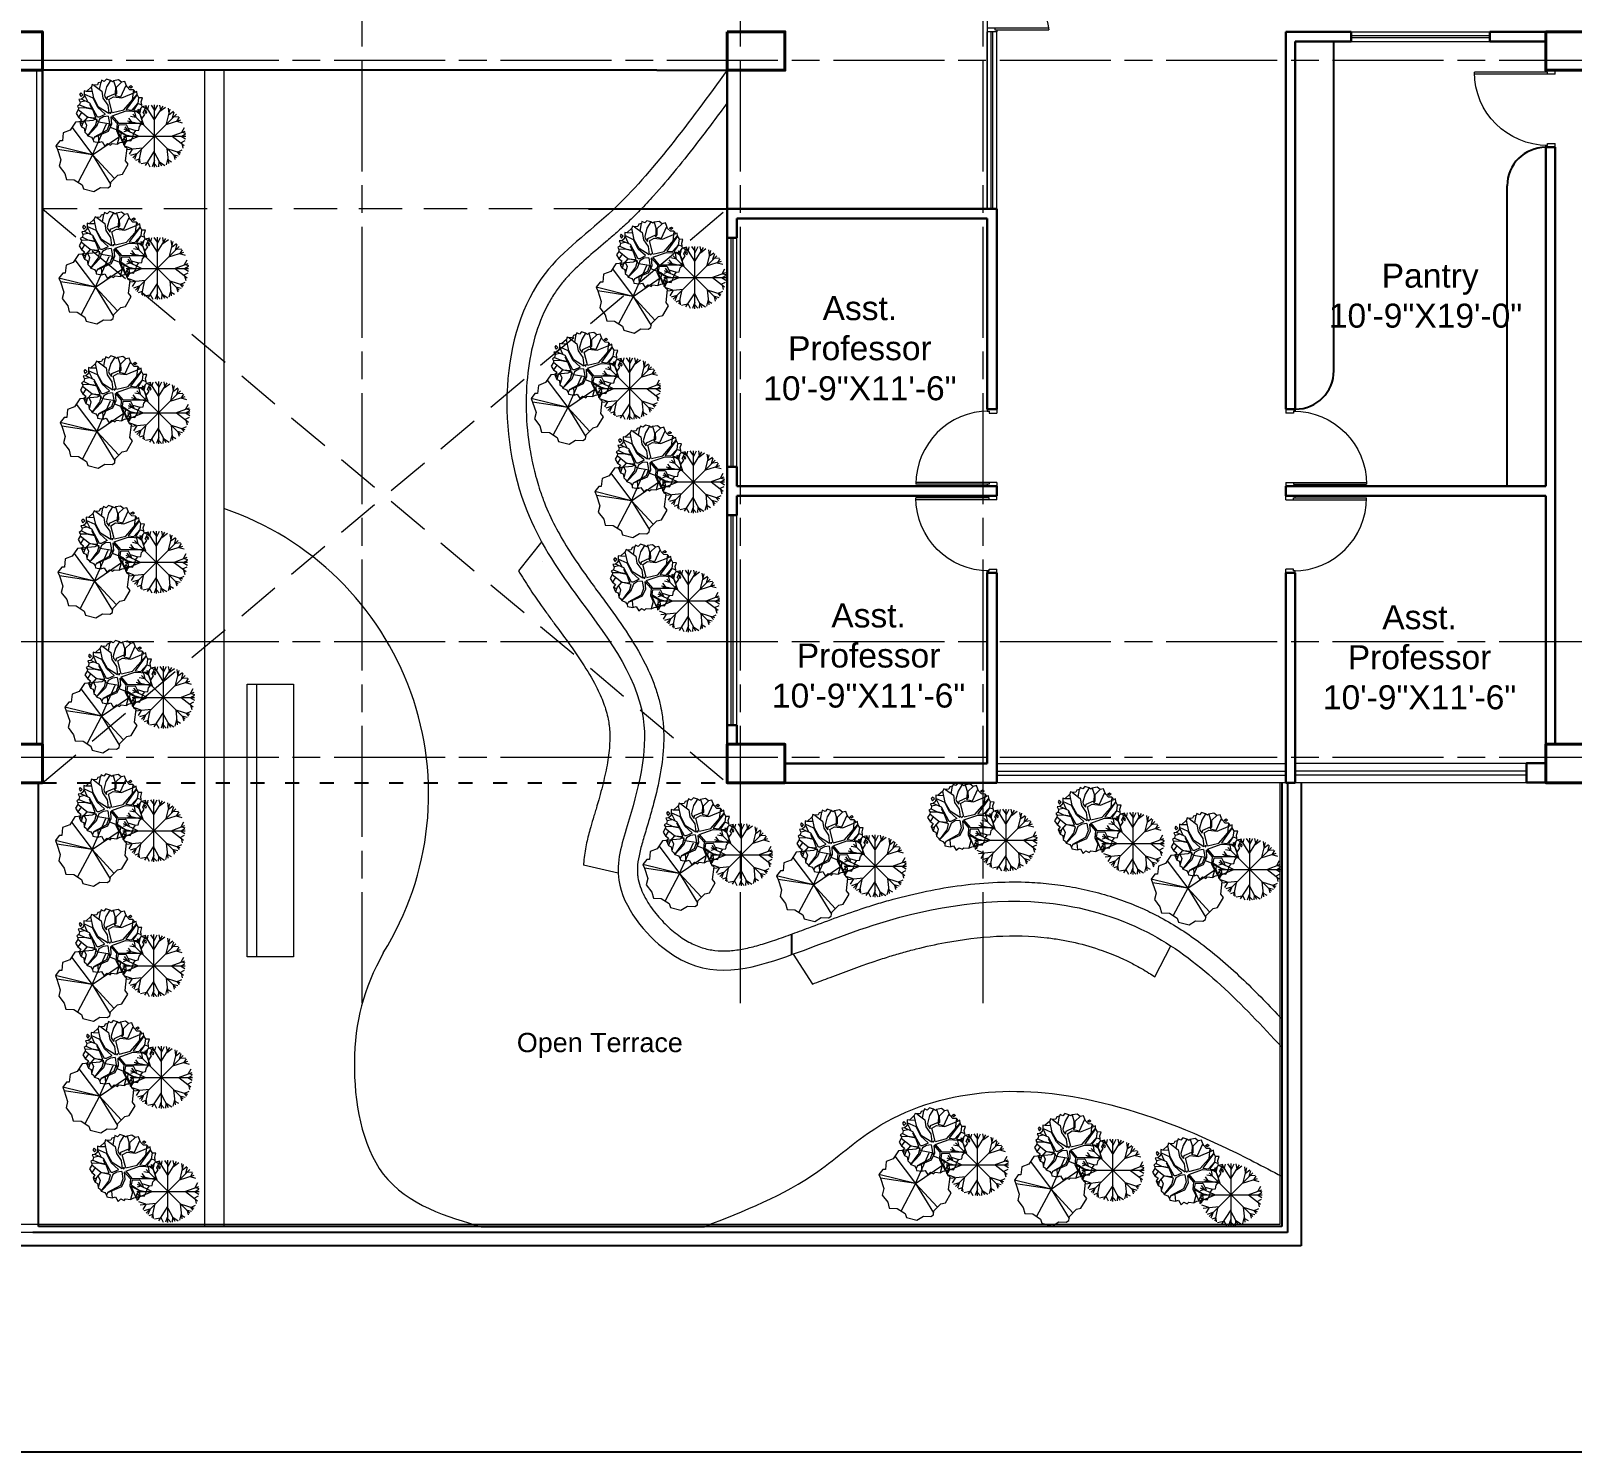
# Model space of a CAD drawing. Header units: inches. Extents: x -12 to 20935469, y -1604 to 24729220.
# Drawn here: x 20873083 to 20873884, y 24716552 to 24717290 of the extents above; entities that cross this region are included whole.
import ezdxf

# ---------------------------------------------------------------- set-up
doc = ezdxf.new("R2010")
doc.units = ezdxf.units.IN
doc.header["$LTSCALE"] = 0.03
doc.header["$MEASUREMENT"] = 0
for name, pattern in [('ACAD_ISO03W100', [30, 12, -18]), ('ACAD_ISO08W100', [36, 24, -3, 6, -3]), ('DASHED2', [0.375, 0.25, -0.125])]:
    doc.linetypes.add(name, pattern=pattern)
for name, color, linetype, lineweight in [('column', 1, 'Continuous', 40), ('Door', 7, 'Continuous', 18), ('Dot', 253, 'Continuous', 0), ('Grid Line', 252, 'Continuous', 18), ('Hatch', 253, 'Continuous', 15), ('hatch-1', 253, 'Continuous', 5), ('ILLUSTR-TREE', 74, 'Continuous', 0), ('Main Wall', 7, 'Continuous', 30), ('wind.', 150, 'Continuous', 20)]:
    doc.layers.add(name, color=color, linetype=linetype, lineweight=lineweight)
doc.layers.add('FUR', color=251, linetype='Continuous')
doc.layers.add('TEXT', color=7, linetype='Continuous')
doc.styles.add('2', font='swisscl.ttf')
doc.styles.add('ATTR', font='romans.shx', dxfattribs={"width": 0.8, "height": 0.7})

# ---------------------------------------------------------------- blocks, each defined once
blk = doc.blocks.new('fff')
at = {"layer": 'Grid Line', "color": 252, "linetype": 'ACAD_ISO08W100', "lineweight": 9, "ltscale": 80, "true_color": 0x939598}
for p, q in [((20831844.25, 24723521.1), (20831844.25, 24724698.78)), ((20832040.78, 24723521.1), (20832040.78, 24724698.78)), ((20832166.78, 24723521.11), (20832166.78, 24724698.79)), ((20833096.95, 24724010.75), (20830726.15, 24724010.75)), ((20833096.95, 24723708.72), (20830726.15, 24723708.72)), ((20833096.95, 24723648.75), (20830726.15, 24723648.75))]:
    blk.add_line(p, q, dxfattribs=at)
blk = doc.blocks.new('A$C36295410')
at = {"layer": 'Door'}
for p, q in [((1, 4), (1, 32)), ((2, 0), (2, 31.98)), ((58, 0), (58, 31.98)), ((59, 4), (59, 32)), ((1, 5), (0, 5)), ((2, 4), (1, 4)), ((58, 4), (59, 4)), ((59, 5), (60, 5)), ((2, 0), (0, 0)), ((58, 0), (60, 0))]:
    blk.add_line(p, q, dxfattribs=at)
for centre, start, end in [((-2.53, -0.34), 0.59063, 83.77826), ((62.53, -0.34), 96.22174, 179.40937)]:
    blk.add_arc(centre, 32.53, start, end, dxfattribs=at)
blk = doc.blocks.new('$D40')
at = {"layer": 'Door'}
for p, q in [((1, 4), (1, 42)), ((2, 0), (2, 41.99)), ((1, 5), (0, 5)), ((2, 0), (0, 0)), ((2, 4), (1, 4)), ((39, 4), (38, 4)), ((38, 4), (38, 0)), ((40, 0), (38, 0)), ((40, 5), (38.99, 5)), ((39, 5), (39, 4))]:
    blk.add_line(p, q, dxfattribs=at)
blk.add_arc((1, 4), 38, 0, 90, dxfattribs=at)
blk = doc.blocks.new('TREE_009')
at = {"layer": 'ILLUSTR-TREE'}
for p, q in [((-12174.2, 13910.3), (-12175.7, 13905.2)), ((-12166.7, 13906.7), (-12174.2, 13910.3)), ((-12160.5, 13912.9), (-12166.7, 13906.7)), ((-12149.3, 13909.5), (-12160.5, 13912.9)), ((-12149.3, 13909.5), (-12160.3, 13891.8)), ((-12144, 13905.9), (-12149.3, 13909.5)), ((-12140.5, 13908.8), (-12144, 13905.9)), ((-12126.8, 13911.1), (-12140.5, 13908.8)), ((-12140.5, 13908.8), (-12134.4, 13889)), ((-12118.3, 13904.7), (-12126.8, 13911.1)), ((-12108.9, 13906.7), (-12118.3, 13904.7)), ((-12105.2, 13896.8), (-12108.9, 13906.7)), ((-12232, 13875), (-12235.4, 13870.6)), ((-12235.4, 13870.6), (-12231.3, 13864.4)), ((-12226.5, 13869.7), (-12232, 13875)), ((-12231.3, 13864.4), (-12226.5, 13869.7)), ((-12223.7, 13862.7), (-12230.1, 13857.3)), ((-12222.4, 13870.7), (-12223.7, 13862.7)), ((-12222.4, 13880.3), (-12222.4, 13870.7)), ((-12216.4, 13879.1), (-12222.4, 13880.3)), ((-12197.7, 13860.1), (-12222.4, 13871.4)), ((-12222.4, 13870.7), (-12212.5, 13850.2)), ((-12202.6, 13891.8), (-12216.4, 13879.1)), ((-12199.9, 13878.4), (-12216.4, 13879.1)), ((-12200.4, 13897.9), (-12202.6, 13891.8)), ((-12196, 13860.1), (-12202.6, 13891.8)), ((-12195.5, 13896.1), (-12200.4, 13897.9)), ((-12185.9, 13897), (-12195.5, 13896.1)), ((-12195.5, 13896.1), (-12173.5, 13879.8)), ((-12183.2, 13903.2), (-12185.9, 13897)), ((-12175.7, 13905.2), (-12183.2, 13903.2)), ((-12179.5, 13884.1), (-12175.7, 13905.2)), ((-12173.5, 13879.8), (-12170.2, 13860.1)), ((-12160.3, 13891.8), (-12166.3, 13869.3)), ((-12166.3, 13869.3), (-12165.2, 13863.6)), ((-12165.2, 13863.6), (-12158.6, 13855.2)), ((-12158.6, 13855.2), (-12157.5, 13863.6)), ((-12157.5, 13863.6), (-12135.5, 13873.5)), ((-12153.7, 13856.6), (-12140.5, 13864.3)), ((-12140.5, 13864.3), (-12117.3, 13861.5)), ((-12132.7, 13872.8), (-12137.2, 13867.9)), ((-12136.6, 13867.9), (-12120.1, 13864.3)), ((-12135, 13873.5), (-12134.4, 13890.4)), ((-12133.3, 13891.1), (-12132.7, 13872.8)), ((-12132.1, 13891.3), (-12118.3, 13904.7)), ((-12120.1, 13864.3), (-12105.2, 13896.8)), ((-12117.3, 13861.5), (-12079.9, 13877)), ((-12112.4, 13827.6), (-12075, 13870.7)), ((-12102.7, 13891.7), (-12105.2, 13896.8)), ((-12075, 13870), (-12105.2, 13828.4)), ((-12095.1, 13883.8), (-12102.7, 13891.7)), ((-12097.9, 13891.8), (-12092.4, 13895.4)), ((-12093, 13888.3), (-12097.9, 13891.8)), ((-12085.4, 13883.4), (-12095.1, 13883.8)), ((-12088, 13891.8), (-12093, 13888.3)), ((-12092.4, 13895.4), (-12088, 13891.8)), ((-12085.4, 13883.4), (-12088.7, 13855.2)), ((-12079.9, 13877), (-12085.4, 13883.4)), ((-12075.9, 13878.5), (-12079.9, 13877)), ((-12075, 13870.7), (-12075.9, 13878.5)), ((-12070, 13861.5), (-12075, 13870.7)), ((-12238.9, 13827.6), (-12245.1, 13817.7)), ((-12235.6, 13841.8), (-12241.6, 13838)), ((-12241.6, 13838), (-12238.4, 13832.6)), ((-12238.4, 13832.6), (-12238.9, 13827.6)), ((-12213.6, 13807.2), (-12238.9, 13827.6)), ((-12221.3, 13833.3), (-12238.4, 13832.6)), ((-12229.6, 13819.9), (-12238.4, 13807.2)), ((-12230.1, 13857.3), (-12237.5, 13856.5)), ((-12237.5, 13856.5), (-12234, 13849.5)), ((-12234, 13849.5), (-12235.6, 13841.8)), ((-12235.6, 13841.8), (-12220.2, 13834.7)), ((-12220.8, 13852.3), (-12234, 13849.5)), ((-12206.5, 13846.7), (-12230.1, 13857.3)), ((-12198.8, 13828.4), (-12221.3, 13833.3)), ((-12220.2, 13834.7), (-12201.5, 13831.2)), ((-12185, 13807.2), (-12206.5, 13846.7)), ((-12202.1, 13833.3), (-12206.5, 13842.5)), ((-12201.5, 13831.2), (-12202.1, 13833.3)), ((-12190, 13805.1), (-12198.8, 13828.4)), ((-12184.5, 13834), (-12197.7, 13860.1)), ((-12182.3, 13835.4), (-12196, 13860.1)), ((-12164.1, 13815.7), (-12184.5, 13834)), ((-12154.2, 13817.8), (-12182.3, 13835.4)), ((-12170.2, 13860.1), (-12157, 13841.1)), ((-12157, 13841.1), (-12154.2, 13818.5)), ((-12144.3, 13820.6), (-12153.7, 13856.6)), ((-12150.4, 13819.9), (-12150.9, 13817.8)), ((-12147.6, 13820.6), (-12150.4, 13819.9)), ((-12148.7, 13818.5), (-12147.6, 13820.6)), ((-12144.3, 13811.4), (-12105.8, 13824.8)), ((-12143.8, 13819.9), (-12112.4, 13827.6)), ((-12105.8, 13824.8), (-12070.6, 13822.7)), ((-12105.2, 13828.4), (-12089.3, 13826.9)), ((-12089.3, 13826.9), (-12072.8, 13845.3)), ((-12072.8, 13845.3), (-12085.4, 13826.9)), ((-12085.4, 13826.2), (-12071.1, 13824.8)), ((-12072.2, 13845.3), (-12070, 13861.5)), ((-12072.2, 13845.3), (-12062.3, 13841.8)), ((-12071.1, 13824.8), (-12061.2, 13836.1)), ((-12070.6, 13822.7), (-12061.8, 13803)), ((-12060.1, 13860.9), (-12070, 13861.5)), ((-12063.5, 13850.3), (-12060.1, 13860.9)), ((-12062.3, 13841.8), (-12063.5, 13850.3)), ((-12061.2, 13836.1), (-12062.3, 13841.8)), ((-12049.1, 13838.8), (-12061.2, 13836.1)), ((-12058, 13820.3), (-12049.1, 13838.8)), ((-12053.9, 13815), (-12058, 13820.3)), ((-12051.8, 13826.5), (-12053.9, 13822.1)), ((-12053.9, 13822.1), (-12049.7, 13817.7)), ((-12047.7, 13822.1), (-12051.8, 13826.5)), ((-12049.7, 13817.7), (-12047.7, 13822.1)), ((-12245.1, 13817.7), (-12238.4, 13807.2)), ((-12238.4, 13807.2), (-12229.9, 13800.9)), ((-12229.9, 13800.9), (-12235.1, 13793.1)), ((-12227.4, 13788.9), (-12235.1, 13793.1)), ((-12235.1, 13793.1), (-12232.7, 13786.8)), ((-12232.7, 13786.8), (-12229.6, 13780.4)), ((-12225.7, 13793.1), (-12229.6, 13780.4)), ((-12229.6, 13780.4), (-12222.4, 13777.1)), ((-12213.6, 13807.2), (-12225.7, 13793.1)), ((-12222.4, 13777.1), (-12220.8, 13765.6)), ((-12221.3, 13797.3), (-12215.8, 13785.3)), ((-12215.8, 13785.3), (-12220.8, 13765.6)), ((-12186.7, 13800.8), (-12213.6, 13807.2)), ((-12213.1, 13807.2), (-12190, 13805.1)), ((-12212.5, 13755), (-12191.6, 13783.2)), ((-12187.8, 13781.1), (-12212.5, 13755.7)), ((-12191.1, 13783.2), (-12186.7, 13800.8)), ((-12180.1, 13801.6), (-12187.8, 13781.1)), ((-12180.6, 13807.2), (-12185, 13807.2)), ((-12164.1, 13815), (-12180.6, 13807.2)), ((-12168.5, 13808.6), (-12180.1, 13801.6)), ((-12155.3, 13810), (-12168.5, 13808.6)), ((-12152, 13789.6), (-12158.6, 13771.2)), ((-12146.5, 13787.4), (-12155.9, 13767.7)), ((-12155.3, 13810), (-12152, 13789.6)), ((-12150.9, 13817.8), (-12148.7, 13818.5)), ((-12148.2, 13809.3), (-12131.1, 13789.6)), ((-12148.2, 13808.6), (-12146.5, 13787.4)), ((-12144.3, 13810.7), (-12127.2, 13790.3)), ((-12131.1, 13789.6), (-12132.7, 13769.8)), ((-12126.7, 13786), (-12128.9, 13772.6)), ((-12127.2, 13790.3), (-12064.5, 13790.3)), ((-12126.7, 13786), (-12105.2, 13786.7)), ((-12105.2, 13786.7), (-12095.9, 13768.4)), ((-12070.4, 13771), (-12068.3, 13781.5)), ((-12068.3, 13781.5), (-12063.5, 13786.8)), ((-12064.5, 13790.3), (-12061.4, 13796.5)), ((-12063.5, 13786.8), (-12064.5, 13790.3)), ((-12061.8, 13803), (-12053.9, 13815)), ((-12061.4, 13796.5), (-12061.8, 13803)), ((-12220.8, 13765.6), (-12214.8, 13760.4)), ((-12214.8, 13760.4), (-12212.5, 13755.7)), ((-12212.5, 13755.7), (-12202.4, 13751.6)), ((-12202.4, 13751.6), (-12197.7, 13744.4)), ((-12194.9, 13750.8), (-12197.7, 13744.4)), ((-12197.7, 13744.4), (-12196.9, 13739.2)), ((-12196.9, 13739.2), (-12181.7, 13736.7)), ((-12158.6, 13771.2), (-12194.9, 13751.5)), ((-12155.9, 13767.7), (-12194.9, 13750.8)), ((-12183.4, 13755), (-12181.7, 13736.7)), ((-12181.7, 13736.7), (-12172.8, 13739.2)), ((-12172.8, 13739.2), (-12165.3, 13726.9)), ((-12165.3, 13726.9), (-12157.7, 13733.9)), ((-12157.7, 13733.9), (-12148.8, 13729.5)), ((-12148.8, 13729.5), (-12144.6, 13733.9)), ((-12144.6, 13733.9), (-12130.5, 13732.4)), ((-12132.7, 13769.8), (-12125, 13752.9)), ((-12125, 13752.9), (-12130.5, 13732.4)), ((-12130.5, 13732.4), (-12122, 13736.6)), ((-12130, 13769.8), (-12116.2, 13737.4)), ((-12129.4, 13769.1), (-12106.3, 13757.1)), ((-12128.9, 13772.6), (-12106.3, 13758.5)), ((-12122, 13736.6), (-12116.2, 13737.4)), ((-12116.2, 13737.4), (-12112.3, 13748)), ((-12108.3, 13740.7), (-12113.8, 13737.2)), ((-12113.8, 13737.2), (-12113.2, 13730.1)), ((-12113.2, 13730.1), (-12107.7, 13734.4)), ((-12112.3, 13748), (-12105.2, 13742.3)), ((-12107.7, 13734.4), (-12108.3, 13740.7)), ((-12106.3, 13758.5), (-12086, 13753.6)), ((-12106.3, 13757.1), (-12105.2, 13742.3)), ((-12105.2, 13742.3), (-12093.1, 13741)), ((-12099.7, 13776.2), (-12078.3, 13769.8)), ((-12093.1, 13741), (-12086, 13753.6)), ((-12086, 13753.6), (-12084.8, 13761.3)), ((-12084.8, 13761.3), (-12078.3, 13769.8)), ((-12078.3, 13769.8), (-12070.4, 13771))]:
    blk.add_line(p, q, dxfattribs=at)
at = {"layer": 'ILLUSTR-TREE', "style": 'ATTR', "width": 0.8, "flags": 9}
blk.add_attdef('ESTCODE', (-12147.6, 13820.6), '', height=1.05, dxfattribs=at)
blk = doc.blocks.new('TREE_018')
at = {"layer": 'ILLUSTR-TREE'}
for p, q in [((-11053.7, 14115.6), (-11060.6, 14112.1)), ((-11046.1, 14107.7), (-11053.7, 14115.6)), ((-11138.3, 14080.3), (-11140.4, 14059.2)), ((-11119.7, 14087.4), (-11138.3, 14080.3)), ((-11106, 14107.7), (-11119.7, 14087.4)), ((-11115.1, 14094.2), (-11061.1, 14022.2)), ((-11060.6, 14112.1), (-11106, 14107.7)), ((-11061.1, 14022.2), (-11025.1, 14103.2)), ((-11061.1, 14022.2), (-10987.7, 14072.4)), ((-11014.5, 14102.4), (-11046.1, 14107.7)), ((-11014.5, 14094.4), (-11014.5, 14102.4)), ((-10985.6, 14083), (-11014.5, 14094.4)), ((-10987, 14070.6), (-10985.6, 14083)), ((-11147.2, 14059.2), (-11157.5, 14046)), ((-11061.1, 14022.2), (-11157.5, 14046)), ((-11157.5, 14046), (-11153.4, 14036.3)), ((-11061.1, 14022.2), (-11153.4, 14036.3)), ((-11153.4, 14036.3), (-11144.5, 14008.9)), ((-11140.4, 14059.2), (-11147.2, 14059.2)), ((-10975.3, 14042.4), (-10987, 14070.6)), ((-10970.5, 14039.8), (-10975.3, 14042.4)), ((-10974.6, 14006.3), (-10970.5, 14039.8)), ((-11144.5, 14008.9), (-11148.6, 13992.2)), ((-11148.6, 13992.2), (-11134.2, 13973.7)), ((-11061.1, 14022.2), (-11099.1, 13950.3)), ((-11061.1, 14022.2), (-11003.8, 13960)), ((-11061.1, 14022.2), (-11013.8, 13945.4)), ((-10982.9, 13971.9), (-10967.7, 13997.5)), ((-10967.7, 13997.5), (-10974.6, 14006.3)), ((-11134.2, 13973.7), (-11130, 13957.8)), ((-11130, 13957.8), (-11109.4, 13956.9)), ((-11109.4, 13956.9), (-11088.8, 13943.7)), ((-11014.5, 13940.2), (-11013.1, 13950.7)), ((-11013.1, 13950.7), (-10994.6, 13969.2)), ((-10994.6, 13969.2), (-10982.9, 13971.9)), ((-11088.8, 13943.7), (-11085.3, 13933.1)), ((-11085.3, 13933.1), (-11057.8, 13926)), ((-11057.8, 13926), (-11040.6, 13936.6)), ((-11040.6, 13936.6), (-11021.4, 13935.7)), ((-11021.4, 13935.7), (-11014.5, 13940.2))]:
    blk.add_line(p, q, dxfattribs=at)
at = {"layer": 'ILLUSTR-TREE', "style": 'ATTR', "width": 0.8, "flags": 9}
blk.add_attdef('ESTCODE', (-11061.1, 14022.2), '', height=1.05, dxfattribs=at)
blk = doc.blocks.new('TREE_007')
at = {"layer": 'ILLUSTR-TREE'}
for p, q in [((-12481.3, 14091.7), (-12477.4, 14109.3)), ((-12456, 14102.3), (-12471.4, 14111.4)), ((-12438.9, 14074.7), (-12463.7, 14114.2)), ((-12457.6, 14104.4), (-12454.9, 14116.4)), ((-12438.3, 14103.7), (-12447.7, 14117.1)), ((-12438.6, 13937.8), (-12438.6, 14117.8)), ((-12438.3, 14100.1), (-12429.5, 14117.1)), ((-12438.3, 14075.5), (-12414.1, 14114.2)), ((-12420.7, 14103), (-12423.5, 14117.1)), ((-12422.9, 14099.4), (-12407, 14111.4)), ((-12396.5, 14092.4), (-12398.7, 14107.9)), ((-12504.9, 14067.7), (-12521.4, 14062.8)), ((-12470.8, 14059.9), (-12517, 14070.5)), ((-12503.3, 14067), (-12512.6, 14079)), ((-12492.3, 14081.1), (-12508.2, 14084.6)), ((-12375.6, 14090.8), (-12501.6, 13964.8)), ((-12501.6, 14090.8), (-12375.6, 13964.8)), ((-12491.7, 14081.1), (-12495, 14097.3)), ((-12480.7, 14091), (-12492.8, 14099.4)), ((-12469.7, 14059.9), (-12485.7, 14105.1)), ((-12405.3, 14061.3), (-12362.4, 14074.7)), ((-12403.7, 14062.8), (-12393.2, 14105.8)), ((-12396.5, 14090.3), (-12383.9, 14099.4)), ((-12386.6, 14080.4), (-12381.7, 14097.3)), ((-12382.8, 14083.2), (-12369, 14084.6)), ((-12374.5, 14070.5), (-12358.6, 14066.3)), ((-12372.9, 14071.2), (-12366.3, 14081.8)), ((-12528.6, 14027.8), (-12348.6, 14027.8)), ((-12516.5, 14027.5), (-12528, 14021.1)), ((-12516.5, 14043), (-12527.5, 14039.5)), ((-12518.1, 14026.8), (-12527.5, 14033.8)), ((-12485.1, 14026.8), (-12526.9, 14009.2)), ((-12485.1, 14027.5), (-12526.4, 14047.2)), ((-12513.7, 14041.6), (-12523.6, 14054.3)), ((-12389.4, 14027.5), (-12349.8, 14042.3)), ((-12387.7, 14027.5), (-12353.1, 14000.7)), ((-12361.9, 14027.5), (-12349.2, 14019.7)), ((-12360.2, 14038.8), (-12352.5, 14052.9)), ((-12360.2, 14027.5), (-12349.2, 14033.8)), ((-12358.6, 14038.8), (-12349.2, 14036)), ((-12515.9, 14014.1), (-12526.9, 14017.6)), ((-12520.3, 14012), (-12525.3, 14005.6)), ((-12502.7, 13990.8), (-12522.5, 13997.9)), ((-12473.6, 13992.9), (-12518.7, 13988)), ((-12502.7, 13989.4), (-12511.5, 13975.3)), ((-12491.2, 13976), (-12507.7, 13971.1)), ((-12491.2, 13974.6), (-12496.7, 13960.5)), ((-12477.4, 13988.7), (-12485.1, 13952)), ((-12439.4, 13983.8), (-12465.9, 13942.9)), ((-12438.9, 13979.5), (-12418.5, 13941.4)), ((-12403.1, 13992.2), (-12363.5, 13979.5)), ((-12403.1, 13992.2), (-12398.7, 13948.5)), ((-12385.5, 13974.6), (-12370.1, 13970.4)), ((-12374, 13983.1), (-12366.3, 13973.9)), ((-12370.7, 13982.3), (-12358.6, 13988)), ((-12363, 14008.4), (-12350.3, 14014.8)), ((-12360.2, 14006.3), (-12356.9, 13992.9)), ((-12482.9, 13961.2), (-12493.9, 13957)), ((-12482.4, 13961.2), (-12481.3, 13949.2)), ((-12460.4, 13950.6), (-12477.4, 13947.1)), ((-12459.3, 13952.7), (-12452.1, 13939.3)), ((-12438.9, 13957), (-12445.5, 13938.6)), ((-12438.3, 13947.8), (-12430.6, 13939.3)), ((-12425.7, 13953.4), (-12426.8, 13939.3)), ((-12424.6, 13953.4), (-12408.6, 13942.9)), ((-12400.4, 13964), (-12405.3, 13945)), ((-12399.3, 13959.1), (-12389.4, 13953.4)), ((-12383.3, 13972.5), (-12380, 13959.8))]:
    blk.add_line(p, q, dxfattribs=at)
at = {"layer": 'ILLUSTR-TREE', "style": 'ATTR', "width": 0.8, "flags": 9}
blk.add_attdef('ESTCODE', (-12438.6, 14027.8), '', height=1.05, dxfattribs=at)

msp = doc.modelspace()

# ---------------------------------------------------------------- linework, layer by layer
for p, q in [((20873759.76, 24717113.69), (20873759.76, 24717284.69)), ((20873226.88, 24717269.69), (20873089.25, 24717269.69)), ((20873226.88, 24717269.69), (20873089.25, 24717269.69)), ((20873089.25, 24717269.69), (20873089.25, 24717033.86)), ((20873089.25, 24716899.69), (20873089.25, 24717269.69)), ((20873408.18, 24717269.71), (20873226.88, 24717269.71)), ((20873408.18, 24717269.71), (20873444.79, 24717269.73)), ((20873869.76, 24717229.69), (20873869.76, 24717229.69)), ((20873849.76, 24717053.69), (20873849.76, 24717209.69)), ((20873372.79, 24717197.69), (20873444.75, 24717197.69)), ((20873444.75, 24717182.69), (20873449.79, 24717182.69)), ((20873739.76, 24717093.69), (20873739.76, 24717093.69)), ((20873444.75, 24716929.69), (20873449.79, 24716929.69)), ((20873444.75, 24716919.69), (20873449.79, 24716919.69)), ((20873087.25, 24716669.22), (20873087.25, 24716899.69)), ((20873732.72, 24716899.69), (20873732.72, 24716669.22)), ((20873735.72, 24716899.69), (20873735.72, 24716666.22)), ((20873742.72, 24716899.69), (20873742.72, 24716659.22)), ((20873742.72, 24716899.69), (20873742.72, 24716659.22)), ((20873478.32, 24716810.46), (20873478.32, 24716821.09)), ((20873735.72, 24716666.22), (20873084.25, 24716666.22)), ((20873732.72, 24716669.22), (20873087.25, 24716669.22)), ((20873316.99, 24716669.22), (20873432.98, 24716669.22)), ((20873742.72, 24716659.22), (20873059.25, 24716659.22)), ((20873742.72, 24716659.22), (20873059.25, 24716659.22))]:
    msp.add_line(p, q)
at = {"lineweight": 9}
for p, q in [((20873173.35, 24717269.69), (20873173.35, 24716669.22)), ((20873183.35, 24717269.69), (20873183.35, 24716669.22)), ((20873348.47, 24717024.96), (20873336.36, 24717009.73)), ((20873200.57, 24716809.3), (20873200.57, 24716950.92)), ((20873388.16, 24716852.67), (20873370.19, 24716856.87)), ((20873666.86, 24716798.89), (20873675.06, 24716815.03)), ((20873479, 24716810.74), (20873489.04, 24716795.19))]:
    msp.add_line(p, q, dxfattribs=at)
at = {"linetype": 'ACAD_ISO03W100', "ltscale": 20}
msp.add_line((20873089.25, 24716899.69), (20873444.75, 24716899.69), dxfattribs=at)
at = {"lineweight": 9}
msp.add_lwpolyline([(20873195.57, 24716950.92), (20873219.57, 24716950.92), (20873219.57, 24716809.3), (20873195.57, 24716809.3)], close=True, dxfattribs=at)
for centre, start, end in [((20873869.76, 24717209.69), 90, 180), ((20873739.76, 24717113.69), 270, 0)]:
    msp.add_arc(centre, 20, start, end)
msp.add_arc((20873133.29, 24716893.84), 156.45, 328.1554, 71.33964, dxfattribs=at)
for points, knots in [([(20873444.75, 24717269.69), (20873425.18, 24717242.93), (20873393.13, 24717199.09), (20873326.44, 24717153.76), (20873324.9, 24717058.78), (20873369.11, 24716991.78), (20873410.82, 24716940.64), (20873395.53, 24716885.54), (20873382.79, 24716844.71), (20873422.84, 24716795.32), (20873467.75, 24716804.95), (20873529.91, 24716831.53), (20873602.11, 24716844.06), (20873678.94, 24716820.11), (20873712.09, 24716784.51), (20873732.72, 24716762.37)], [0, 0, 0, 0, 75.891033, 124.319994, 247.72063, 297.545911, 371.518985, 427.850137, 457.287964, 500.98856, 579.149679, 641.264129, 732.991685, 786.998884, 875.950909, 875.950909, 875.950909, 875.950909]), ([(20873444.79, 24717252.82), (20873439.87, 24717246.13), (20873434.92, 24717239.48), (20873422.25, 24717222.97), (20873414.46, 24717213.34), (20873404.19, 24717201.94), (20873401.85, 24717199.43), (20873397.46, 24717194.91), (20873395.41, 24717192.87), (20873392.36, 24717189.96), (20873391.37, 24717189.04), (20873389.41, 24717187.25), (20873388.44, 24717186.37), (20873385.53, 24717183.79), (20873383.62, 24717182.14), (20873378.18, 24717177.49), (20873374.76, 24717174.63), (20873368.4, 24717169.02), (20873365.46, 24717166.27), (20873361.5, 24717162.08), (20873360.27, 24717160.69), (20873358.39, 24717158.38), (20873357.71, 24717157.49), (20873356.37, 24717155.66), (20873355.72, 24717154.72), (20873353.82, 24717151.83), (20873352.64, 24717149.81), (20873348.88, 24717142.64), (20873346.69, 24717137.09), (20873343.26, 24717125.28), (20873342.03, 24717119.03), (20873340.52, 24717106.14), (20873340.24, 24717099.51), (20873340.61, 24717086.19), (20873341.25, 24717079.5), (20873342.96, 24717069.09), (20873343.74, 24717065.28), (20873345.52, 24717058.14), (20873346.49, 24717054.79), (20873348.29, 24717049.35), (20873349.06, 24717047.21), (20873351.53, 24717040.93), (20873353.38, 24717036.91), (20873357.46, 24717029.03), (20873359.69, 24717025.17), (20873364.76, 24717017.06), (20873367.64, 24717012.81), (20873372.34, 24717006.15), (20873374.06, 24717003.77), (20873377.57, 24716998.96), (20873379.37, 24716996.53), (20873384.9, 24716988.98), (20873388.67, 24716983.75), (20873395.83, 24716972.94), (20873399.22, 24716967.35), (20873404.36, 24716957.11), (20873406.31, 24716952.58), (20873408.62, 24716945.61), (20873409.28, 24716943.3), (20873410.23, 24716939.27), (20873410.57, 24716937.58), (20873411.06, 24716934.57), (20873411.24, 24716933.27), (20873411.52, 24716930.67), (20873411.62, 24716929.37), (20873411.84, 24716925.48), (20873411.86, 24716922.9), (20873411.59, 24716914.94), (20873410.94, 24716909.61), (20873409.09, 24716899.11), (20873407.88, 24716893.95), (20873405.82, 24716886.12), (20873405.05, 24716883.38), (20873403.87, 24716879.31), (20873403.47, 24716877.95), (20873402.66, 24716875.23), (20873402.25, 24716873.88), (20873401.46, 24716871.24), (20873401.08, 24716869.95), (20873400.03, 24716866.26), (20873399.43, 24716863.94), (20873398.55, 24716859.57), (20873398.26, 24716857.52), (20873398.12, 24716854.69), (20873398.12, 24716853.82), (20873398.19, 24716852.15), (20873398.27, 24716851.35), (20873398.6, 24716849.07), (20873399, 24716847.49), (20873400.13, 24716844.2), (20873400.87, 24716842.5), (20873402.64, 24716839.07), (20873403.68, 24716837.34), (20873406.64, 24716833.01), (20873408.72, 24716830.44), (20873413.15, 24716825.72), (20873415.51, 24716823.56), (20873419.05, 24716820.74), (20873420.25, 24716819.86), (20873422.63, 24716818.28), (20873423.79, 24716817.58), (20873427.27, 24716815.69), (20873429.52, 24716814.74), (20873433.97, 24716813.34), (20873436.18, 24716812.88), (20873440.65, 24716812.37), (20873442.92, 24716812.31), (20873447.59, 24716812.54), (20873449.99, 24716812.84), (20873454.96, 24716813.74), (20873457.52, 24716814.34), (20873462.8, 24716815.8), (20873465.51, 24716816.64), (20873469.81, 24716818.08), (20873471.35, 24716818.6), (20873474.44, 24716819.69), (20873476, 24716820.24), (20873480.72, 24716821.96), (20873483.93, 24716823.16), (20873495.76, 24716827.6), (20873504.77, 24716831.02), (20873517.05, 24716835.09), (20873519.76, 24716835.95), (20873525.27, 24716837.62), (20873528.06, 24716838.43), (20873536.57, 24716840.74), (20873542.39, 24716842.15), (20873560.19, 24716845.8), (20873572.53, 24716847.48), (20873590.52, 24716848.26), (20873596.02, 24716848.27), (20873605.45, 24716847.86), (20873609.37, 24716847.56), (20873617.4, 24716846.66), (20873621.5, 24716846.04), (20873629.62, 24716844.49), (20873633.65, 24716843.56), (20873645.6, 24716840.31), (20873653.39, 24716837.53), (20873663.89, 24716832.78), (20873666.86, 24716831.32), (20873673.47, 24716827.78), (20873677.06, 24716825.65), (20873684.03, 24716821.15), (20873687.41, 24716818.78), (20873698.58, 24716810.38), (20873705.94, 24716803.9), (20873719.81, 24716790.61), (20873726.33, 24716783.82), (20873732.72, 24716777.02)], [10.368727, 10.368727, 10.368727, 10.368727, 29.358269, 29.358269, 58.716538, 58.716538, 67.310175, 67.310175, 74.734432, 74.734432, 78.265395, 78.265395, 81.796359, 81.796359, 88.858286, 88.858286, 102.308176, 102.308176, 115.758067, 115.758067, 122.383944, 122.383944, 126.480238, 126.480238, 130.576532, 130.576532, 138.769119, 138.769119, 158.54932, 158.54932, 178.32952, 178.32952, 198.109721, 198.109721, 217.889922, 217.889922, 229.530459, 229.530459, 240.194525, 240.194525, 247.339527, 247.339527, 261.629533, 261.629533, 275.919538, 275.919538, 291.909953, 291.909953, 300.681127, 300.681127, 309.452301, 309.452301, 327.512812, 327.512812, 345.573323, 345.573323, 359.101386, 359.101386, 365.632441, 365.632441, 370.283663, 370.283663, 373.785157, 373.785157, 377.28665, 377.28665, 384.289638, 384.289638, 398.944414, 398.944414, 413.59919, 413.59919, 421.628616, 421.628616, 425.715041, 425.715041, 429.834715, 429.834715, 433.954388, 433.954388, 441.954237, 441.954237, 449.954086, 449.954086, 453.703009, 453.703009, 457.275724, 457.275724, 464.057045, 464.057045, 470.838367, 470.838367, 477.619688, 477.619688, 488.14085, 488.14085, 498.662012, 498.662012, 504.233316, 504.233316, 509.80462, 509.80462, 521.092662, 521.092662, 532.380703, 532.380703, 543.668745, 543.668745, 554.956786, 554.956786, 566.244827, 566.244827, 577.532869, 577.532869, 583.663299, 583.663299, 589.793729, 589.793729, 602.05459, 602.05459, 634.040824, 634.040824, 642.873949, 642.873949, 651.707073, 651.707073, 669.373322, 669.373322, 704.70582, 704.70582, 720.137626, 720.137626, 731.120155, 731.120155, 742.625512, 742.625512, 754.130868, 754.130868, 777.141581, 777.141581, 786.43109, 786.43109, 798.221524, 798.221524, 810.011958, 810.011958, 838.230583, 838.230583, 865.488921, 865.488921, 865.488921, 865.488921]), ([(20873336.36, 24717009.73), (20873338.17, 24717006.73), (20873340.03, 24717003.8), (20873343.86, 24716998), (20873345.83, 24716995.14), (20873349.01, 24716990.65), (20873350.2, 24716988.99), (20873352.59, 24716985.69), (20873353.79, 24716984.05), (20873357.37, 24716979.18), (20873359.73, 24716975.98), (20873365.03, 24716968.62), (20873367.9, 24716964.5), (20873373.09, 24716956.41), (20873375.39, 24716952.44), (20873378.77, 24716945.65), (20873380, 24716942.77), (20873381.96, 24716937.17), (20873382.68, 24716934.45), (20873383.27, 24716931.05), (20873383.38, 24716930.33), (20873383.56, 24716928.84), (20873383.63, 24716928.08), (20873383.8, 24716925.77), (20873383.85, 24716924.17), (20873383.78, 24716919.44), (20873383.49, 24716916.17), (20873382.52, 24716909.32), (20873381.82, 24716905.76), (20873380.13, 24716898.42), (20873379.13, 24716894.65), (20873377.66, 24716889.46), (20873377.26, 24716888.1), (20873376.59, 24716885.8), (20873376.31, 24716884.87), (20873375.75, 24716882.98), (20873375.46, 24716882.02), (20873374.61, 24716879.19), (20873374.04, 24716877.27), (20873372.8, 24716872.78), (20873372.13, 24716870.18), (20873371, 24716864.66), (20873370.54, 24716861.74), (20873370.26, 24716858.06), (20873370.22, 24716857.47), (20873370.19, 24716856.87)], [272.437846, 272.437846, 272.437846, 272.437846, 282.117893, 282.117893, 291.939706, 291.939706, 297.748218, 297.748218, 303.556731, 303.556731, 315.173756, 315.173756, 330.601296, 330.601296, 346.028835, 346.028835, 357.828073, 357.828073, 369.62731, 369.62731, 372.889372, 372.889372, 376.151434, 376.151434, 382.675557, 382.675557, 394.838185, 394.838185, 407.000812, 407.000812, 419.163439, 419.163439, 423.464634, 423.464634, 426.379797, 426.379797, 429.370481, 429.370481, 434.986782, 434.986782, 441.866899, 441.866899, 448.747016, 448.747016, 450.044709, 450.044709, 450.044709, 450.044709]), ([(20873489.04, 24716795.19), (20873492.1, 24716796.32), (20873495.16, 24716797.46), (20873505.6, 24716801.39), (20873513.02, 24716804.18), (20873523.17, 24716807.63), (20873525.77, 24716808.48), (20873530.76, 24716810.04), (20873533.16, 24716810.76), (20873538.02, 24716812.13), (20873540.47, 24716812.79), (20873547.91, 24716814.67), (20873552.95, 24716815.79), (20873566.84, 24716818.37), (20873575.77, 24716819.51), (20873593.53, 24716820.43), (20873602.35, 24716820.22), (20873613.38, 24716818.92), (20873615.81, 24716818.56), (20873620.65, 24716817.72), (20873623.06, 24716817.23), (20873630.22, 24716815.57), (20873634.92, 24716814.2), (20873643.16, 24716811.29), (20873646.75, 24716809.83), (20873652.17, 24716807.33), (20873654.08, 24716806.39), (20873657.28, 24716804.7), (20873658.59, 24716803.97), (20873661.2, 24716802.46), (20873662.5, 24716801.68), (20873664.81, 24716800.23), (20873665.84, 24716799.57), (20873666.86, 24716798.89)], [592.149418, 592.149418, 592.149418, 592.149418, 603.502584, 603.502584, 630.908137, 630.908137, 640.212851, 640.212851, 648.638129, 648.638129, 657.063407, 657.063407, 673.913963, 673.913963, 702.954715, 702.954715, 731.995467, 731.995467, 740.256391, 740.256391, 748.517315, 748.517315, 765.039163, 765.039163, 778.262367, 778.262367, 785.638159, 785.638159, 790.866791, 790.866791, 796.095423, 796.095423, 800.281205, 800.281205, 800.281205, 800.281205]), ([(20873266.19, 24716811.29), (20873256.02, 24716792.67), (20873246.98, 24716759.59), (20873258.96, 24716685.87), (20873300.23, 24716674.12), (20873316.99, 24716669.22)], [0, 0, 0, 0, 62.984287, 121.733713, 186.051714, 186.051714, 186.051714, 186.051714]), ([(20873432.98, 24716669.22), (20873453.55, 24716677.28), (20873485.71, 24716689.89), (20873525.51, 24716726.8), (20873576.72, 24716742.6), (20873640.5, 24716736.39), (20873691.99, 24716716.7), (20873723.09, 24716700.4), (20873732.72, 24716695.35)], [0, 0, 0, 0, 65.489206, 102.448805, 160.875111, 219.311309, 292.056223, 324.694627, 324.694627, 324.694627, 324.694627])]:
    msp.add_open_spline(points, degree=3, knots=knots, dxfattribs=at)
at = {"layer": 'column', "lineweight": 40, "ltscale": 20}
for points in [[(20873059.25, 24717289.69), (20873059.25, 24717269.69), (20873089.25, 24717269.69), (20873089.25, 24717289.69)], [(20873444.75, 24717289.69), (20873444.75, 24717269.69), (20873474.75, 24717269.69), (20873474.75, 24717289.69)], [(20873869.76, 24717289.69), (20873869.76, 24717269.69), (20873899.76, 24717269.69), (20873899.76, 24717289.69)], [(20873059.25, 24716919.69), (20873059.25, 24716899.69), (20873089.25, 24716899.69), (20873089.25, 24716919.69)], [(20873444.75, 24716919.69), (20873444.75, 24716899.69), (20873474.75, 24716899.69), (20873474.75, 24716919.69)], [(20873869.76, 24716919.69), (20873869.76, 24716899.69), (20873899.76, 24716899.69), (20873899.76, 24716919.69)]]:
    msp.add_lwpolyline(points, close=True, dxfattribs=at)
at = {"layer": 'Defpoints'}
msp.add_lwpolyline([(20872104.73, 24718010.59), (20874543.6, 24718010.59), (20874543.6, 24716552.06), (20872104.73, 24716552.06)], close=True, dxfattribs=at)
at = {"layer": 'Dot', "color": 0, "linetype": 'DASHED2', "lineweight": 20, "ltscale": 3000}
for p, q in [((20873089.25, 24716899.69), (20873444.75, 24717197.69)), ((20873089.25, 24717197.69), (20873444.75, 24716899.69)), ((20873444.79, 24717197.69), (20873089.25, 24717197.69))]:
    msp.add_line(p, q, dxfattribs=at)
at = {"layer": 'Hatch'}
msp.add_line((20873579.75, 24717408.69), (20873579.75, 24717197.69), dxfattribs=at)
at = {"layer": 'hatch-1'}
for p, q in [((20873408.72, 24717269.22), (20873408.72, 24717269.71)), ((20873089.25, 24717137.22), (20873089.25, 24717137.22)), ((20873348.72, 24717014.6), (20873348.72, 24717014.6)), ((20873732.72, 24716669.22), (20873087.25, 24716669.22))]:
    msp.add_line(p, q, dxfattribs=at)
at = {"layer": 'Main Wall', "lineweight": 30}
for p, q in [((20873734.76, 24717289.69), (20873768.76, 24717289.69)), ((20873734.76, 24717093.69), (20873734.76, 24717289.69)), ((20873768.76, 24717284.69), (20873768.76, 24717289.69)), ((20873840.76, 24717289.69), (20873869.76, 24717289.69)), ((20873840.76, 24717284.69), (20873840.76, 24717289.69)), ((20873739.76, 24717284.69), (20873768.76, 24717284.69)), ((20873739.76, 24717093.69), (20873739.76, 24717284.69)), ((20873840.76, 24717284.69), (20873869.76, 24717284.69)), ((20873869.76, 24717053.69), (20873869.76, 24717229.69)), ((20873874.76, 24717229.69), (20873869.76, 24717229.69)), ((20873874.76, 24716919.69), (20873874.76, 24717229.69)), ((20873579.75, 24717197.69), (20873444.75, 24717197.69)), ((20873444.75, 24717197.69), (20873444.75, 24717182.69)), ((20873444.79, 24717197.69), (20873584.75, 24717197.69)), ((20873449.79, 24717182.69), (20873449.79, 24717192.69)), ((20873449.79, 24717192.69), (20873579.75, 24717192.69)), ((20873579.75, 24717093.69), (20873579.75, 24717192.69)), ((20873584.75, 24717093.69), (20873584.75, 24717197.69)), ((20873444.75, 24717182.69), (20873449.79, 24717182.69)), ((20873579.75, 24717093.69), (20873584.75, 24717093.69)), ((20873734.76, 24717093.69), (20873739.76, 24717093.69)), ((20873449.79, 24717053.69), (20873584.75, 24717053.69)), ((20873449.79, 24717048.69), (20873584.75, 24717048.69)), ((20873584.75, 24717053.69), (20873584.75, 24717048.69)), ((20873734.76, 24717053.69), (20873869.76, 24717053.69)), ((20873734.76, 24717053.69), (20873734.76, 24717048.69)), ((20873734.76, 24717048.69), (20873869.76, 24717048.69)), ((20873869.76, 24716919.69), (20873869.76, 24717048.69)), ((20873579.75, 24717008.69), (20873584.75, 24717008.69)), ((20873579.75, 24717008.69), (20873579.75, 24716909.69)), ((20873584.75, 24717008.69), (20873584.75, 24716899.69)), ((20873734.76, 24717008.69), (20873739.76, 24717008.69)), ((20873734.76, 24717008.69), (20873734.76, 24716899.69)), ((20873739.76, 24717008.69), (20873739.76, 24716899.69)), ((20873474.75, 24716909.69), (20873579.75, 24716909.69)), ((20873584.75, 24716899.69), (20873474.75, 24716899.69)), ((20873739.76, 24716899.69), (20873734.76, 24716899.69))]:
    msp.add_line(p, q, dxfattribs=at)
at = {"layer": 'Main Wall'}
for p, q in [((20873089.25, 24716919.69), (20873089.25, 24717269.69)), ((20873444.79, 24716919.69), (20873444.79, 24717269.69)), ((20873444.78, 24717118.71), (20873444.78, 24717209.69)), ((20873444.78, 24717091.7), (20873444.78, 24717142.71))]:
    msp.add_line(p, q, dxfattribs=at)
at = {"layer": 'Main Wall', "lineweight": 30}
for points in [[(20873449.79, 24717053.69), (20873449.79, 24717063.69), (20873444.75, 24717063.69), (20873444.75, 24717038.69), (20873449.79, 24717038.69), (20873449.79, 24717048.69)], [(20873869.74, 24716899.84), (20873859.74, 24716899.84), (20873859.74, 24716909.84), (20873869.74, 24716909.84)]]:
    msp.add_lwpolyline(points, dxfattribs=at)
msp.add_lwpolyline([(20873449.79, 24716929.69), (20873444.75, 24716929.69), (20873444.75, 24716919.69), (20873449.79, 24716919.69)], close=True, dxfattribs=at)
at = {"layer": 'wind.', "lineweight": 5}
for p, q in [((20873579.75, 24717197.69), (20873579.75, 24717289.69)), ((20873584.75, 24717289.69), (20873579.75, 24717289.69)), ((20873581.75, 24717197.69), (20873581.75, 24717289.69)), ((20873582.75, 24717197.69), (20873582.75, 24717289.69)), ((20873584.75, 24717197.69), (20873584.75, 24717289.69)), ((20873768.76, 24717289.69), (20873840.76, 24717289.69)), ((20873768.76, 24717287.69), (20873840.76, 24717287.69)), ((20873768.76, 24717286.69), (20873840.76, 24717286.69)), ((20873768.76, 24717284.69), (20873840.76, 24717284.69)), ((20873444.79, 24717063.69), (20873444.79, 24717182.69)), ((20873446.79, 24717063.69), (20873446.79, 24717182.69)), ((20873447.79, 24717063.69), (20873447.79, 24717182.69)), ((20873449.79, 24717063.69), (20873449.79, 24717182.69)), ((20873444.79, 24716929.69), (20873444.79, 24717038.69)), ((20873446.79, 24716929.69), (20873446.79, 24717038.69)), ((20873447.79, 24716929.69), (20873447.79, 24717038.69)), ((20873449.79, 24716929.69), (20873449.79, 24717038.69)), ((20873739.76, 24716909.84), (20873859.74, 24716909.84)), ((20873584.75, 24716909.69), (20873734.76, 24716909.69)), ((20873584.75, 24716905.69), (20873734.76, 24716905.69)), ((20873584.75, 24716903.69), (20873734.76, 24716903.69)), ((20873739.76, 24716905.84), (20873859.74, 24716905.84)), ((20873739.76, 24716903.84), (20873859.74, 24716903.84)), ((20873734.76, 24716899.69), (20873584.75, 24716899.69)), ((20873739.76, 24716899.84), (20873859.74, 24716899.84))]:
    msp.add_line(p, q, dxfattribs=at)
at = {"layer": 'wind.'}
for p, q in [((20873086.25, 24716919.69), (20873086.25, 24717269.69)), ((20873089.25, 24716919.69), (20873089.25, 24717269.69)), ((20873731.72, 24716899.69), (20873731.72, 24716670.22)), ((20873735.72, 24716899.69), (20873735.72, 24716666.22)), ((20873731.72, 24716670.22), (20873070.25, 24716670.22)), ((20873735.72, 24716666.22), (20873066.25, 24716666.22))]:
    msp.add_line(p, q, dxfattribs=at)

# ---------------------------------------------------------------- block references
msp.add_blockref('fff', (41410.97, -6735.9))
at = {"layer": 'FUR', "xscale": -1, "rotation": 270}
msp.add_blockref('A$C36295410', (20873579.75, 24717289.69), dxfattribs=at)
at = {"layer": 'ILLUSTR-TREE'}
for name, p, xscale, yscale, zscale in [('TREE_009', (20875390.06, 24714670.68), 0.1864712034882235, 0.1864712034882235, 0.1864712034882235), ('TREE_007', (20875384.34, 24714712.84), 0.1798363259808176, 0.1798363259808176, 0.1798363259808176), ('TREE_018', (20875304.49, 24714450.51), 0.1979188656470376, 0.1979188656470376, 0.1979188656470376), ('TREE_009', (20875391.58, 24714601.95), 0.1864712034882235, 0.1864712034882235, 0.1864712034882235), ('TREE_009', (20875670.67, 24714597.21), 0.1864712034882235, 0.1864712034882235, 0.1864712034882235), ('TREE_007', (20875385.86, 24714644.11), 0.1798363259808176, 0.1798363259808176, 0.1798363259808176), ('TREE_018', (20875306.01, 24714381.78), 0.1979188656470376, 0.1979188656470376, 0.1979188656470376), ('TREE_007', (20875664.95, 24714639.37), 0.1798363259808176, 0.1798363259808176, 0.1798363259808176), ('TREE_018', (20875585.1, 24714377.04), 0.1979188656470376, 0.1979188656470376, 0.1979188656470376), ('TREE_009', (20875636.77, 24714539.5), 0.1864712034882235, 0.1864712034882235, 0.1864712034882235), ('TREE_009', (20875392.28, 24714527), 0.1864712034882235, 0.1864712034882235, 0.1864712034882235), ('TREE_007', (20875631.05, 24714581.65), 0.1798363259808176, 0.1798363259808176, 0.1798363259808176), ('TREE_018', (20875551.21, 24714319.32), 0.1979188656470376, 0.1979188656470376, 0.1979188656470376), ('TREE_007', (20875386.56, 24714569.16), 0.1798363259808176, 0.1798363259808176, 0.1798363259808176), ('TREE_018', (20875306.72, 24714306.82), 0.1979188656470376, 0.1979188656470376, 0.1979188656470376), ('TREE_009', (20875669.89, 24714491.08), 0.1864712034882235, 0.1864712034882235, 0.1864712034882235), ('TREE_007', (20875664.17, 24714533.24), 0.1798363259808176, 0.1798363259808176, 0.1798363259808176), ('TREE_018', (20875584.32, 24714270.9), 0.1979188656470376, 0.1979188656470376, 0.1979188656470376), ('TREE_009', (20875391.08, 24714449.34), 0.1864712034882235, 0.1864712034882235, 0.1864712034882235), ('TREE_007', (20875385.36, 24714491.5), 0.1798363259808176, 0.1798363259808176, 0.1798363259808176), ('TREE_018', (20875305.52, 24714229.16), 0.1979188656470376, 0.1979188656470376, 0.1979188656470376), ('TREE_009', (20875667.32, 24714429.25), 0.1864712034882235, 0.1864712034882235, 0.1864712034882235), ('TREE_007', (20875661.6, 24714471.41), 0.1798363259808176, 0.1798363259808176, 0.1798363259808176), ('TREE_009', (20875394.67, 24714379.19), 0.1864712034882235, 0.1864712034882235, 0.1864712034882235), ('TREE_007', (20875388.95, 24714421.34), 0.1798363259808176, 0.1798363259808176, 0.1798363259808176), ('TREE_018', (20875309.1, 24714159.01), 0.1979188656470376, 0.1979188656470376, 0.1979188656470376), ('TREE_009', (20875389.78, 24714309.94), 0.1864712034882235, 0.1864712034882235, 0.1864712034882235), ('TREE_009', (20875832.22, 24714304.99), 0.1864712034882235, 0.1864712034882235, 0.1864712034882235), ('TREE_009', (20875898.13, 24714303.35), 0.1864712034882235, 0.1864712034882235, 0.1864712034882235), ('TREE_007', (20875384.06, 24714352.1), 0.1798363259808176, 0.1798363259808176, 0.1798363259808176), ('TREE_009', (20875694.84, 24714297.46), 0.1864712034882235, 0.1864712034882235, 0.1864712034882235), ('TREE_009', (20875764.31, 24714291.57), 0.1864712034882235, 0.1864712034882235, 0.1864712034882235), ('TREE_007', (20875826.5, 24714347.15), 0.1798363259808176, 0.1798363259808176, 0.1798363259808176), ('TREE_018', (20875304.21, 24714089.76), 0.1979188656470376, 0.1979188656470376, 0.1979188656470376), ('TREE_007', (20875689.12, 24714339.62), 0.1798363259808176, 0.1798363259808176, 0.1798363259808176), ('TREE_007', (20875892.41, 24714345.51), 0.1798363259808176, 0.1798363259808176, 0.1798363259808176), ('TREE_009', (20875958.69, 24714289.86), 0.1864712034882235, 0.1864712034882235, 0.1864712034882235), ('TREE_018', (20875609.27, 24714077.29), 0.1979188656470376, 0.1979188656470376, 0.1979188656470376), ('TREE_007', (20875758.59, 24714333.73), 0.1798363259808176, 0.1798363259808176, 0.1798363259808176), ('TREE_007', (20875952.97, 24714332.02), 0.1798363259808176, 0.1798363259808176, 0.1798363259808176), ('TREE_018', (20875678.74, 24714071.39), 0.1979188656470376, 0.1979188656470376, 0.1979188656470376), ('TREE_018', (20875873.13, 24714069.68), 0.1979188656470376, 0.1979188656470376, 0.1979188656470376), ('TREE_009', (20875389.78, 24714239.79), 0.1864712034882235, 0.1864712034882235, 0.1864712034882235), ('TREE_007', (20875384.06, 24714281.95), 0.1798363259808176, 0.1798363259808176, 0.1798363259808176), ('TREE_018', (20875304.21, 24714019.62), 0.1979188656470376, 0.1979188656470376, 0.1979188656470376), ('TREE_009', (20875393.6, 24714181.8), 0.1864712034882235, 0.1864712034882235, 0.1864712034882235), ('TREE_007', (20875387.88, 24714223.96), 0.1798363259808176, 0.1798363259808176, 0.1798363259808176), ('TREE_018', (20875308.03, 24713961.63), 0.1979188656470376, 0.1979188656470376, 0.1979188656470376), ('TREE_009', (20875817.36, 24714136.46), 0.1864712034882235, 0.1864712034882235, 0.1864712034882235), ('TREE_009', (20875887.73, 24714133.61), 0.1864712034882235, 0.1864712034882235, 0.1864712034882235), ('TREE_009', (20875397.02, 24714122.64), 0.1864712034882235, 0.1864712034882235, 0.1864712034882235), ('TREE_018', (20875731.79, 24713916.29), 0.1979188656470376, 0.1979188656470376, 0.1979188656470376), ('TREE_007', (20875811.64, 24714178.62), 0.1798363259808176, 0.1798363259808176, 0.1798363259808176), ('TREE_007', (20875882, 24714175.77), 0.1798363259808176, 0.1798363259808176, 0.1798363259808176), ('TREE_009', (20875949.01, 24714120.89), 0.1864712034882235, 0.1864712034882235, 0.1864712034882235), ('TREE_007', (20875391.3, 24714164.8), 0.1798363259808176, 0.1798363259808176, 0.1798363259808176), ('TREE_018', (20875802.16, 24713913.43), 0.1979188656470376, 0.1979188656470376, 0.1979188656470376), ('TREE_007', (20875943.28, 24714163.05), 0.1798363259808176, 0.1798363259808176, 0.1798363259808176)]:
    msp.add_blockref(name, p, dxfattribs=dict(at, xscale=xscale, yscale=yscale, zscale=zscale))
at = {"layer": 'Main Wall', "xscale": -1}
for p, rotation in [((20873874.76, 24717269.69), 90), ((20873734.76, 24717053.69), 270), ((20873584.75, 24717048.69), 90)]:
    msp.add_blockref('$D40', p, dxfattribs=dict(at, rotation=rotation))
at = {"layer": 'Main Wall'}
for p, rotation in [((20873584.75, 24717053.69), 90), ((20873734.76, 24717048.69), 270)]:
    msp.add_blockref('$D40', p, dxfattribs=dict(at, rotation=rotation))

# ---------------------------------------------------------------- texts
at = {"layer": 'TEXT', "color": 30, "lineweight": 5, "ltscale": 20, "attachment_point": 2, "style": '2'}
for s, width, gutter_width, insert, char_height in [('\\pxqc;{\\fArial|b0|i0|c0|p34;\\C0; Pantry\\P\\pq*;10\'-9"X19\'-0"}', 63.5135, 0.5, (20873807.36, 24717169.3), 12.4758), ('\\pxqc;{\\fArial|b0|i0|c0|p34;\\C0;Asst.\\PProfessor\\P\\pq*;10\'-9"X11\'-6"\\P\\pqc;\\P }', 75.4358, 0.5, (20873513.67, 24717152.4), 12.4758), ('\\pxqc;{\\fArial|b0|i0|c0|p34;\\C0;Asst.\\PProfessor\\P\\pq*;10\'-9"X11\'-6"\\P\\pqc;\\P }', 75.4358, 0.5, (20873518.19, 24716992.81), 12.4758), ('\\pxqc;{\\fArial|b0|i0|c0|p34;\\C0;Asst.\\PProfessor \\P\\pq*;10\'-9"X11\'-6"}', 77.3459, 0.405, (20873804.27, 24716991.92), 12.4758), ('\\pxqc;{\\fArial|b0|i0|c0|p34;\\C0;Open Terrace  }', 213.7251, 0.5, (20873378.64, 24716769.81), 10)]:
    msp.add_mtext_dynamic_manual_height_columns(s, width=width, gutter_width=gutter_width, heights=[0], dxfattribs=dict(at, insert=insert, char_height=char_height))

doc.saveas('drawing.dxf')
